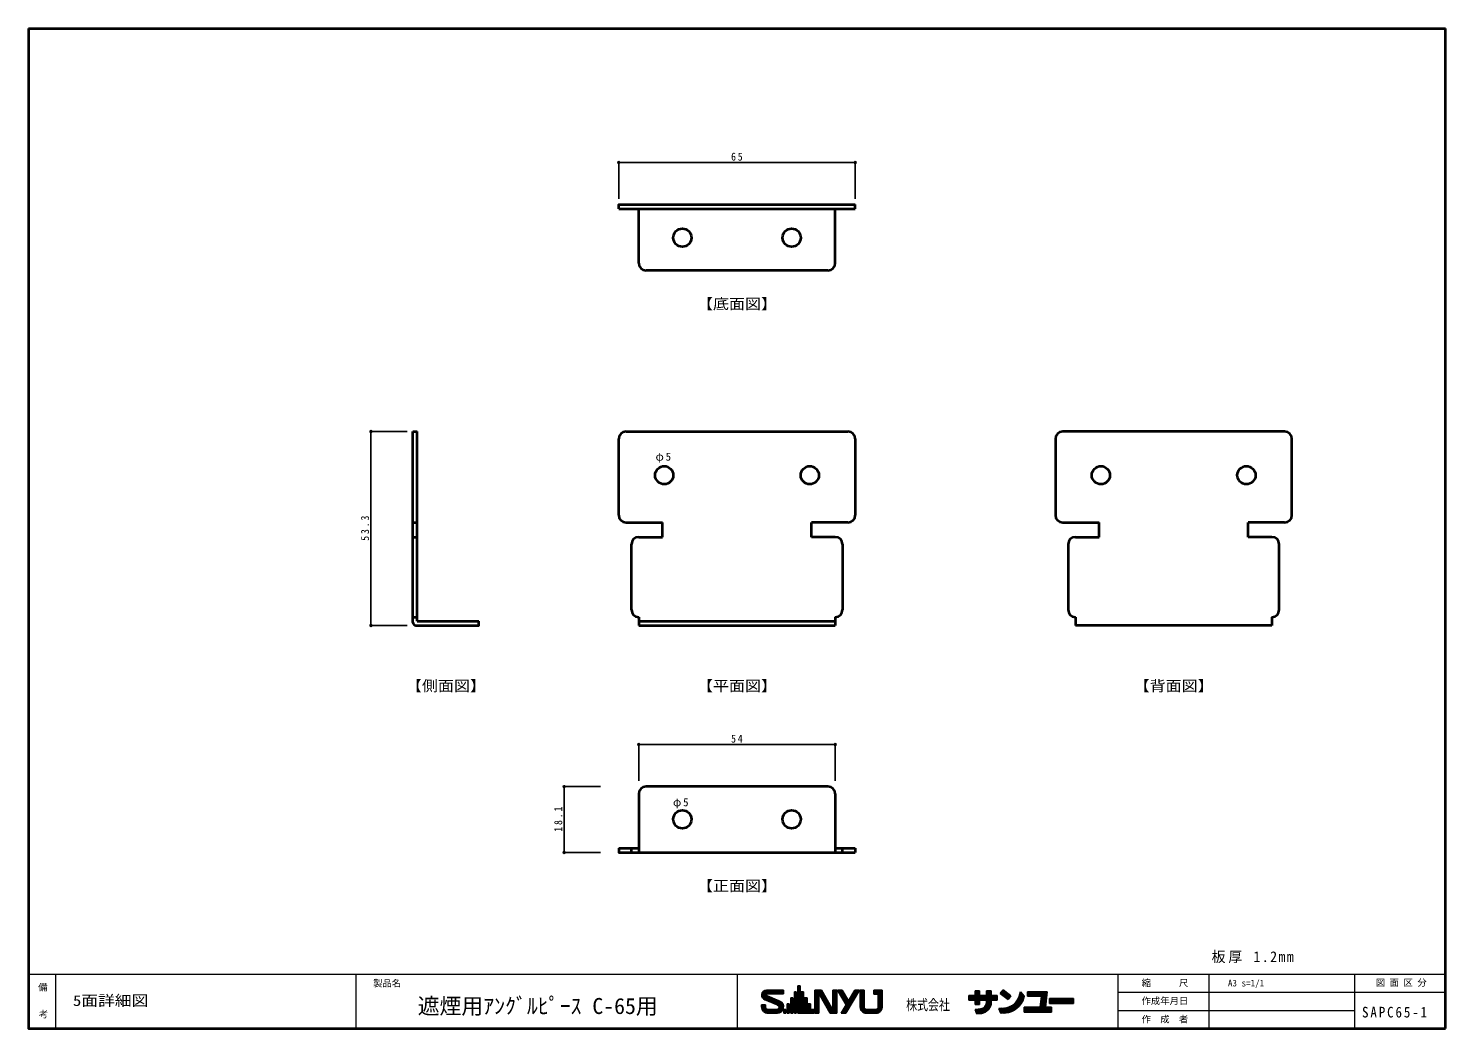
# Model space of a CAD drawing. Units: millimetres on the paper. Extents: x -606 to 595, y -152 to 420.
# Drawn here: x -200.5 to 189, y 145.5 to 420.5 of the extents above; entities that cross this region are included whole.
import ezdxf
from ezdxf.enums import TextEntityAlignment as Align

# ---------------------------------------------------------------- set-up
doc = ezdxf.new("R2010")
doc.units = ezdxf.units.MM
doc.header["$PDMODE"] = 32
doc.header["$PDSIZE"] = 0.5
for name, color, linetype, lineweight in [('0-1_遮煙ﾋﾟｰｽ', 7, 'Continuous', 40), ('0-8_寸法線', 4, 'Continuous', 25), ('F-0', 4, 'Continuous', 25)]:
    doc.layers.add(name, color=color, linetype=linetype, lineweight=lineweight)
doc.layers.add('F-2', color=7, linetype='Continuous')
doc.layers.add('F-3', color=7, linetype='Continuous')
doc.styles.add('ＭＳ ゴシック', font='')
doc.styles.get('ＭＳ ゴシック').set_extended_font_data('MS Gothic')

msp = doc.modelspace()

# ---------------------------------------------------------------- linework, layer by layer
at = {"layer": '0-1_遮煙ﾋﾟｰｽ'}
for p, q in [((-38.25, 370.85), (26.75, 370.85)), ((-32.75, 355.95), (-32.75, 370.85)), ((21.25, 355.95), (21.25, 370.85)), ((26.75, 370.85), (26.75, 372.05)), ((19.25, 353.95), (-30.75, 353.95)), ((-94.8, 309.65), (-93.6, 309.65)), ((-94.8, 257.15), (-94.8, 309.65)), ((-93.6, 257.55), (-93.6, 309.65)), ((-36.25, 309.65), (24.75, 309.65)), ((144.75, 309.65), (83.75, 309.65)), ((-38.25, 286.65), (-38.25, 307.65)), ((26.75, 307.65), (26.75, 286.65)), ((81.75, 307.65), (81.75, 286.65)), ((146.75, 286.65), (146.75, 307.65)), ((-94.8, 284.65), (-93.6, 284.65)), ((-36.25, 284.65), (-26.25, 284.65)), ((-26.25, 280.65), (-26.25, 284.65)), ((14.75, 280.65), (14.75, 284.65)), ((24.75, 284.65), (14.75, 284.65)), ((83.75, 284.65), (93.75, 284.65)), ((93.75, 280.65), (93.75, 284.65)), ((134.75, 280.65), (134.75, 284.65)), ((144.75, 284.65), (134.75, 284.65)), ((-94.8, 280.65), (-93.6, 280.65)), ((-32.75, 280.65), (-26.25, 280.65)), ((21.25, 280.65), (14.75, 280.65)), ((87.25, 280.65), (93.75, 280.65)), ((141.25, 280.65), (134.75, 280.65)), ((-34.75, 260.65), (-34.75, 278.65)), ((23.25, 278.65), (23.25, 260.65)), ((85.25, 278.65), (85.25, 260.65)), ((143.25, 260.65), (143.25, 278.65)), ((-94.8, 258.65), (-93.6, 258.65)), ((-94.8, 258.65), (-93.6, 258.65)), ((-32.75, 258.65), (-32.75, 256.35)), ((-32.75, 257.55), (21.25, 257.55)), ((21.25, 258.65), (21.25, 256.35)), ((87.25, 258.65), (87.25, 256.35)), ((141.25, 258.65), (141.25, 256.35)), ((-32.75, 256.35), (21.25, 256.35)), ((141.25, 256.35), (87.25, 256.35)), ((19.25, 212.05), (-30.75, 212.05)), ((-32.75, 210.05), (-32.75, 193.95)), ((21.25, 210.05), (21.25, 193.95)), ((-38.25, 195.15), (-32.75, 195.15)), ((-34.75, 193.95), (-34.75, 195.15)), ((21.25, 195.15), (26.75, 195.15)), ((23.25, 193.95), (23.25, 195.15)), ((26.75, 195.15), (26.75, 193.95))]:
    msp.add_line(p, q, dxfattribs=at)
for points in [[(-38.25, 370.85), (-38.25, 372.05), (26.75, 372.05)], [(-94, 256.35), (-76.7, 256.35), (-76.7, 257.55)], [(-93.6, 257.55), (-76.769, 257.55), (-76.7, 257.55)], [(-38.25, 195.15), (-38.25, 193.95), (26.75, 193.95)]]:
    msp.add_lwpolyline(points, dxfattribs=at)
for centre in [(-20.75, 362.95), (9.25, 362.95), (-25.75, 297.65), (14.25, 297.65), (94.25, 297.65), (134.25, 297.65), (-20.75, 203.05), (9.25, 203.05)]:
    msp.add_circle(centre, 2.5, dxfattribs=at)
for centre, radius, start, end in [((-30.75, 355.95), 2, 180, 270), ((19.25, 355.95), 2, 270, 0), ((-36.25, 307.65), 2, 90, 180), ((24.75, 307.65), 2, 0, 90), ((83.75, 307.65), 2, 90, 180), ((144.75, 307.65), 2, 0, 90), ((-36.25, 286.65), 2, 180, 270), ((24.75, 286.65), 2, 270, 0), ((83.75, 286.65), 2, 180, 270), ((144.75, 286.65), 2, 270, 0), ((-32.75, 278.65), 2, 90, 180), ((21.25, 278.65), 2, 0, 90), ((87.25, 278.65), 2, 90, 180), ((141.25, 278.65), 2, 0, 90), ((-94, 257.15), 0.8, 180, 270), ((-32.75, 260.65), 2, 180, 270), ((21.25, 260.65), 2, 270, 0), ((87.25, 260.65), 2, 180, 270), ((141.25, 260.65), 2, 270, 0), ((-30.75, 210.05), 2, 90, 180), ((19.25, 210.05), 2, 0, 90)]:
    msp.add_arc(centre, radius, start, end, dxfattribs=at)
at = {"layer": '0-8_寸法線'}
for p, q in [((-38.25, 383.6), (-38.25, 373.6)), ((-38.25, 383.6), (26.75, 383.6)), ((-38.25, 383.6), (26.75, 383.6)), ((26.75, 383.6), (26.75, 373.6)), ((-106.35, 309.65), (-96.35, 309.65)), ((-106.35, 309.65), (-106.35, 256.35)), ((-106.35, 256.35), (-106.35, 309.65)), ((-106.35, 256.35), (-96.35, 256.35)), ((-32.75, 223.6), (-32.75, 213.6)), ((-32.75, 223.6), (21.25, 223.6)), ((-53.25, 212.05), (-43.25, 212.05)), ((-53.25, 212.05), (-53.25, 193.95)), ((-53.25, 193.95), (-53.25, 212.05)), ((-53.25, 193.95), (-43.25, 193.95))]:
    msp.add_line(p, q, dxfattribs=at)
msp.add_lwpolyline([(-32.75, 223.6), (21.25, 223.6), (21.25, 213.6)], dxfattribs=at)
for p in [(-38.25, 383.6), (26.75, 383.6), (-106.35, 309.65), (-106.35, 256.35), (-32.75, 223.6), (21.25, 223.6), (-53.25, 212.05), (-53.25, 193.95)]:
    msp.add_point(p, dxfattribs=at)
at = {"layer": 'F-0', "color": 7, "lineweight": 40}
for p, q in [((-200.5, 420.5), (189, 420.5)), ((189, 145.5), (189, 420.5)), ((189, 150.5), (189, 150.5))]:
    msp.add_line(p, q, dxfattribs=at)
at = {"layer": 'F-0', "lineweight": 18}
for p, q in [((-200.5, 160.5), (189, 160.5)), ((-193, 160.5), (-193, 145.5)), ((-110.5, 160.5), (-110.5, 145.5)), ((-5.75, 160.5), (-5.75, 145.5)), ((99, 145.5), (99, 160.5)), ((124, 145.5), (124, 160.5)), ((164, 145.5), (164, 160.5)), ((99, 155.5), (189, 155.5)), ((99, 150.5), (164, 150.5))]:
    msp.add_line(p, q, dxfattribs=at)
at = {"layer": 'F-0'}
for p, q in [((1.807, 155.95), (7.013, 155.95)), ((2.35, 156.072), (7.013, 156.072)), ((7.013, 155.039), (7.013, 156.072)), ((10.976, 157.271), (11.576, 157.271)), ((10.976, 149.744), (10.976, 157.271)), ((11.187, 149.744), (11.187, 157.271)), ((11.398, 149.744), (11.398, 157.271)), ((11.576, 155.606), (11.576, 157.271)), ((15.672, 156.072), (17.504, 156.072)), ((15.672, 149.744), (15.672, 156.072)), ((15.883, 149.744), (15.883, 156.072)), ((16.094, 149.744), (16.094, 156.072)), ((16.305, 149.744), (16.305, 156.072)), ((16.51, 156.096), (20.078, 149.744)), ((16.516, 149.744), (16.516, 156.072)), ((16.766, 156.072), (20.32, 149.744)), ((17.008, 156.072), (20.562, 149.744)), ((17.25, 156.072), (20.718, 149.895)), ((17.504, 156.072), (20.602, 150.556)), ((20.602, 150.556), (20.602, 156.072)), ((20.602, 156.072), (21.668, 156.072)), ((20.824, 149.744), (20.824, 156.072)), ((21.035, 149.744), (21.035, 156.072)), ((21.246, 149.744), (21.246, 156.072)), ((21.457, 149.744), (21.457, 156.072)), ((21.668, 149.744), (21.668, 156.072)), ((21.901, 156.072), (23.14, 156.072)), ((21.901, 156.072), (24.278, 152.066)), ((22.146, 156.072), (24.53, 152.055)), ((22.391, 156.072), (24.653, 152.262)), ((22.637, 156.072), (24.776, 152.468)), ((22.882, 156.072), (24.898, 152.675)), ((23.14, 156.072), (24.898, 153.11)), ((23.158, 149.744), (26.914, 156.072)), ((23.403, 149.744), (27.16, 156.072)), ((23.649, 149.744), (27.405, 156.072)), ((23.894, 149.744), (27.65, 156.072)), ((24.139, 149.744), (27.896, 156.072)), ((24.898, 153.11), (26.656, 156.072)), ((26.656, 156.072), (27.896, 156.072)), ((28.129, 151.409), (28.129, 156.072)), ((28.129, 156.072), (29.195, 156.072)), ((28.34, 151.281), (28.34, 156.072)), ((28.551, 151.281), (28.551, 156.072)), ((28.762, 151.281), (28.762, 156.072)), ((28.973, 151.281), (28.973, 156.072)), ((29.195, 151.409), (29.195, 156.072)), ((31.859, 156.072), (34.124, 156.072)), ((31.859, 155.006), (31.859, 156.072)), ((32.07, 155.006), (32.07, 156.072)), ((32.281, 155.006), (32.281, 156.072)), ((32.492, 155.006), (32.492, 156.072)), ((32.703, 155.006), (32.703, 156.072)), ((32.914, 155.006), (32.914, 156.072)), ((33.125, 155.006), (33.125, 156.072)), ((33.28, 151.281), (33.28, 156.072)), ((33.491, 151.281), (33.491, 156.072)), ((33.702, 151.281), (33.702, 156.072)), ((33.913, 151.281), (33.913, 156.072)), ((34.124, 151.409), (34.124, 156.072)), ((59.661, 154.627), (59.661, 155.879)), ((59.661, 155.879), (60.913, 155.879)), ((59.872, 152.155), (59.872, 155.879)), ((60.083, 152.155), (60.083, 155.879)), ((60.294, 152.155), (60.294, 155.879)), ((60.505, 152.155), (60.505, 155.879)), ((60.715, 152.155), (60.715, 155.879)), ((60.913, 154.627), (60.913, 155.879)), ((62.858, 155.879), (64.11, 155.879)), ((62.858, 154.627), (62.858, 155.879)), ((63.069, 150.469), (63.069, 155.879)), ((63.28, 150.676), (63.28, 155.879)), ((63.491, 150.928), (63.491, 155.879)), ((63.702, 151.249), (63.702, 155.879)), ((63.913, 151.699), (63.913, 155.879)), ((64.11, 154.627), (64.11, 155.879)), ((66.61, 155.15), (67.373, 156.143)), ((67.124, 155.819), (69.266, 154.171)), ((67.253, 155.986), (69.395, 154.338)), ((67.373, 156.143), (69.516, 154.495)), ((1.018, 154.684), (2.359, 154.684)), ((1.018, 152.075), (2.05, 152.075)), ((1.018, 151.476), (1.018, 152.075)), ((1.019, 151.942), (2.051, 151.942)), ((1.029, 154.895), (2.387, 154.895)), ((1.041, 154.473), (2.572, 154.473)), ((1.074, 155.106), (7.013, 155.106)), ((1.098, 154.262), (3.08, 154.262)), ((1.156, 155.317), (7.013, 155.317)), ((1.196, 154.051), (3.589, 154.051)), ((1.285, 155.528), (7.013, 155.528)), ((1.345, 153.84), (4.097, 153.84)), ((1.48, 155.739), (7.013, 155.739)), ((1.574, 153.629), (4.606, 153.629)), ((1.851, 153.474), (5.384, 152.009)), ((1.985, 153.418), (5.114, 153.418)), ((2.05, 151.442), (2.05, 152.075)), ((2.493, 153.207), (5.623, 153.207)), ((2.525, 154.492), (5.945, 153.074)), ((2.608, 155.039), (7.013, 155.039)), ((3.002, 152.997), (6.107, 152.997)), ((3.51, 152.786), (6.412, 152.786)), ((4.019, 152.575), (6.619, 152.575)), ((4.527, 152.364), (6.767, 152.364)), ((5.036, 152.153), (6.875, 152.153)), ((5.52, 151.942), (6.949, 151.942)), ((8.079, 152.364), (8.623, 152.364)), ((8.079, 149.744), (8.079, 152.364)), ((8.29, 149.744), (8.29, 152.364)), ((8.501, 149.744), (8.501, 152.364)), ((8.623, 149.744), (8.623, 152.364)), ((9.045, 149.744), (9.045, 153.985)), ((9.045, 153.985), (9.589, 153.985)), ((9.256, 149.744), (9.256, 153.985)), ((9.466, 149.744), (9.466, 153.985)), ((9.589, 149.744), (9.589, 153.985)), ((10.01, 155.606), (10.555, 155.606)), ((10.01, 149.744), (10.01, 155.606)), ((10.221, 149.744), (10.221, 155.606)), ((10.432, 149.744), (10.432, 155.606)), ((10.555, 149.744), (10.555, 155.606)), ((11.576, 155.606), (12.542, 155.606)), ((11.609, 149.744), (11.609, 155.606)), ((11.82, 149.744), (11.82, 155.606)), ((12.031, 149.744), (12.031, 155.606)), ((12.242, 149.744), (12.242, 155.606)), ((12.453, 149.744), (12.453, 155.606)), ((12.542, 153.985), (12.542, 155.606)), ((12.542, 153.985), (13.508, 153.985)), ((12.664, 149.744), (12.664, 153.985)), ((12.875, 149.744), (12.875, 153.985)), ((13.086, 149.744), (13.086, 153.985)), ((13.297, 149.744), (13.297, 153.985)), ((13.508, 152.364), (13.508, 153.985)), ((13.508, 152.364), (14.473, 152.364)), ((13.508, 149.744), (13.508, 152.364)), ((13.719, 149.744), (13.719, 152.364)), ((13.93, 149.744), (13.93, 152.364)), ((14.14, 149.744), (14.14, 152.364)), ((14.351, 149.744), (14.351, 152.364)), ((14.473, 150.743), (14.473, 152.364)), ((16.738, 149.744), (16.738, 155.259)), ((16.738, 155.259), (19.836, 149.744)), ((22.9, 149.744), (24.278, 152.066)), ((31.859, 155.006), (33.058, 155.006)), ((33.058, 151.409), (33.058, 155.006)), ((57.98, 154.627), (59.661, 154.627)), ((57.98, 153.309), (57.98, 154.627)), ((57.98, 154.574), (65.725, 154.574)), ((57.98, 154.363), (65.725, 154.363)), ((57.98, 154.152), (65.725, 154.152)), ((57.98, 153.941), (65.725, 153.941)), ((57.98, 153.73), (65.725, 153.73)), ((57.98, 153.52), (65.725, 153.52)), ((57.98, 153.309), (59.661, 153.309)), ((59.661, 152.155), (59.661, 153.309)), ((59.661, 152.155), (60.913, 152.155)), ((60.913, 154.627), (62.858, 154.627)), ((60.913, 153.309), (62.858, 153.309)), ((60.913, 152.155), (60.913, 153.309)), ((62.752, 150.38), (62.752, 152.173)), ((62.858, 152.78), (62.858, 153.309)), ((62.858, 150.38), (62.858, 152.777)), ((64.11, 154.627), (65.725, 154.627)), ((64.11, 153.309), (65.725, 153.309)), ((64.11, 152.785), (64.11, 153.309)), ((65.725, 153.309), (65.725, 154.627)), ((66.61, 155.15), (68.752, 153.502)), ((66.738, 155.317), (68.881, 153.67)), ((66.867, 155.485), (69.009, 153.837)), ((66.995, 155.652), (69.138, 154.004)), ((67.382, 149.765), (73.052, 153.921)), ((67.783, 149.797), (72.937, 153.575)), ((68.189, 149.833), (72.786, 153.203)), ((68.643, 149.904), (72.582, 152.792)), ((68.752, 153.502), (69.516, 154.495)), ((69.182, 150.038), (72.292, 152.317)), ((70.521, 152.327), (73.152, 154.256)), ((71.145, 153.047), (73.134, 154.504)), ((71.43, 153.516), (72.996, 154.664)), ((71.612, 153.912), (72.858, 154.825)), ((71.737, 154.265), (72.72, 154.986)), ((71.767, 154.364), (72.152, 155.649)), ((71.838, 154.6), (72.583, 155.146)), ((71.938, 154.935), (72.445, 155.307)), ((72.039, 155.271), (72.307, 155.467)), ((72.152, 155.649), (73.202, 154.423)), ((73.048, 153.908), (73.202, 154.423)), ((74.088, 154.396), (74.088, 155.649)), ((74.088, 155.649), (79.458, 155.649)), ((74.088, 155.438), (79.223, 155.438)), ((74.088, 155.227), (78.988, 155.227)), ((74.088, 155.016), (78.753, 155.016)), ((74.088, 154.805), (78.518, 154.805)), ((74.088, 154.594), (78.283, 154.594)), ((74.088, 154.396), (77.929, 154.396)), ((77.607, 151.43), (77.929, 154.396)), ((77.713, 151.311), (78.059, 154.488)), ((77.925, 151.311), (78.283, 154.594)), ((78.138, 151.311), (78.518, 154.805)), ((78.35, 151.311), (78.753, 155.016)), ((78.562, 151.311), (78.988, 155.227)), ((78.774, 151.311), (79.223, 155.438)), ((78.999, 151.43), (79.458, 155.649)), ((80.153, 152.452), (80.153, 153.77)), ((80.153, 153.77), (86.745, 153.77)), ((80.153, 153.612), (86.745, 153.612)), ((80.153, 153.401), (86.745, 153.401)), ((80.153, 153.19), (86.745, 153.19)), ((80.153, 152.979), (86.745, 152.979)), ((80.153, 152.768), (86.745, 152.768)), ((80.153, 152.557), (86.745, 152.557)), ((80.153, 152.452), (86.745, 152.452)), ((86.745, 152.452), (86.745, 153.77)), ((1.019, 151.731), (2.051, 151.731)), ((1.019, 151.52), (2.051, 151.52)), ((1.026, 151.309), (2.064, 151.309)), ((1.06, 151.098), (2.146, 151.098)), ((1.121, 150.887), (2.348, 150.887)), ((1.213, 150.676), (6.818, 150.676)), ((1.343, 150.465), (6.688, 150.465)), ((1.522, 150.254), (6.51, 150.254)), ((1.776, 150.043), (6.255, 150.043)), ((2.202, 149.832), (5.829, 149.832)), ((2.717, 150.776), (5.25, 150.776)), ((2.75, 149.744), (5.425, 149.744)), ((5.54, 150.887), (6.91, 150.887)), ((5.725, 151.731), (6.994, 151.731)), ((5.733, 151.098), (6.971, 151.098)), ((5.804, 151.52), (7.012, 151.52)), ((5.806, 151.309), (7.005, 151.309)), ((7.113, 149.744), (7.113, 150.743)), ((7.113, 150.743), (7.657, 150.743)), ((7.113, 149.744), (7.657, 149.744)), ((7.289, 149.744), (7.289, 150.743)), ((7.5, 149.744), (7.5, 150.743)), ((7.657, 149.744), (7.657, 150.743)), ((8.079, 149.744), (8.623, 149.744)), ((9.045, 149.744), (9.589, 149.744)), ((10.01, 149.744), (10.555, 149.744)), ((10.976, 149.744), (15.439, 149.744)), ((14.473, 150.743), (15.439, 150.743)), ((14.562, 149.744), (14.562, 150.743)), ((14.773, 149.744), (14.773, 150.743)), ((14.984, 149.744), (14.984, 150.743)), ((15.195, 149.744), (15.195, 150.743)), ((15.406, 149.744), (15.406, 150.743)), ((15.439, 149.744), (15.439, 150.743)), ((15.672, 149.744), (16.738, 149.744)), ((19.836, 149.744), (21.668, 149.744)), ((22.9, 149.744), (24.139, 149.744)), ((28.129, 151.387), (28.151, 151.387)), ((28.134, 151.281), (29.209, 151.281)), ((28.164, 151.07), (29.299, 151.07)), ((28.222, 150.859), (29.555, 150.859)), ((28.313, 150.649), (33.94, 150.649)), ((28.442, 150.438), (33.811, 150.438)), ((28.622, 150.227), (33.631, 150.227)), ((28.882, 150.016), (33.371, 150.016)), ((29.347, 149.805), (32.905, 149.805)), ((29.794, 150.809), (32.459, 150.809)), ((29.794, 149.744), (32.459, 149.744)), ((32.698, 150.859), (34.031, 150.859)), ((32.953, 151.07), (34.089, 151.07)), ((33.044, 151.281), (34.119, 151.281)), ((59.712, 150.762), (61.236, 150.952)), ((59.712, 150.762), (60.122, 149.551)), ((59.781, 150.558), (63.563, 151.029)), ((59.85, 150.354), (63.384, 150.794)), ((59.919, 150.15), (63.16, 150.554)), ((59.988, 149.946), (62.867, 150.305)), ((60.057, 149.742), (62.447, 150.04)), ((60.122, 149.551), (61.404, 149.711)), ((61.243, 150.953), (63.626, 151.249)), ((62.061, 151.267), (63.6, 151.459)), ((62.351, 151.516), (63.574, 151.668)), ((62.54, 151.752), (63.548, 151.877)), ((66.22, 151.034), (67.805, 151.163)), ((66.22, 151.034), (66.78, 149.716)), ((66.314, 150.813), (66.665, 151.07)), ((66.399, 150.613), (67.066, 151.103)), ((66.483, 150.414), (67.468, 151.135)), ((66.568, 150.215), (67.869, 151.168)), ((66.653, 150.015), (68.3, 151.223)), ((66.738, 149.816), (68.834, 151.352)), ((66.78, 149.716), (68.096, 149.823)), ((66.98, 149.732), (69.708, 151.732)), ((69.914, 150.313), (71.809, 151.702)), ((73.199, 150.046), (73.199, 151.43)), ((73.199, 151.43), (77.607, 151.43)), ((73.199, 151.311), (80.647, 151.311)), ((73.199, 151.1), (80.647, 151.1)), ((73.199, 150.889), (80.647, 150.889)), ((73.199, 150.678), (80.647, 150.678)), ((73.199, 150.467), (80.647, 150.467)), ((73.199, 150.256), (80.647, 150.256)), ((73.199, 150.046), (80.647, 150.046)), ((78.999, 151.43), (80.647, 151.43)), ((80.647, 150.046), (80.647, 151.43))]:
    msp.add_line(p, q, dxfattribs=at)
at = {"layer": 'F-0', "color": 7, "lineweight": 40}
msp.add_lwpolyline([(-200.5, 420.5), (-200.5, 145.5), (189, 145.5)], dxfattribs=at)
at = {"layer": 'F-0'}
for centre, radius, start, end in [((2.368, 154.721), 1.35, 90.76968, 251.60579), ((2.634, 154.755), 0.284, 92.62549, 247.52919), ((5.182, 151.408), 0.632, 267.5421, 69.85329), ((5.282, 151.475), 1.731, 269.93188, 67.46921), ((61.007, 152.789), 1.851, 277.12369, 0.28418), ((61.007, 152.789), 3.103, 277.45369, 359.92859), ((67.531, 155.555), 4.4, 273.5696, 344.30289), ((67.527, 155.558), 5.762, 273.9684, 344.73839), ((2.75, 151.476), 1.732, 179.99979, 270.00009), ((2.717, 151.442), 0.666, 179.99979, 270.00009), ((29.794, 151.409), 1.665, 179.99979, 270.00009), ((29.794, 151.409), 0.6, 179.99979, 270.00009), ((32.459, 151.409), 0.6, 270.00009, 0), ((32.459, 151.409), 1.665, 270.00009, 0)]:
    msp.add_arc(centre, radius, start, end, dxfattribs=at)

# ---------------------------------------------------------------- texts
at = {"layer": '0-8_寸法線', "color": 7, "style": 'ＭＳ ゴシック', "width": 1.1}
for s, p in [('【底面図】', (-16.75, 342.4)), ('【側面図】', (-96.75, 237.4)), ('【平面図】', (-16.75, 237.4)), ('【背面図】', (103.25, 237.4)), ('【正面図】', (-16.75, 182.4))]:
    msp.add_text(s, height=2.933, dxfattribs=at).set_placement(p, align=Align.BOTTOM_LEFT)
at = {"layer": '0-8_寸法線', "color": 7, "char_height": 2.199, "attachment_point": 7, "style": 'ＭＳ ゴシック'}
for s, insert in [('\\T1.36;\\W0.9;65', (-7.375, 384.1)), ('\\T1.22;φ5', (-28.132, 301.054)), ('\\T1.36;\\W0.9;54', (-7.375, 224.1)), ('\\T1.22;φ5', (-23.335, 206.046))]:
    msp.add_mtext(s, dxfattribs=dict(at, insert=insert))
at = {"layer": '0-8_寸法線', "color": 7, "char_height": 2.199, "attachment_point": 7, "rotation": 90, "style": 'ＭＳ ゴシック'}
for s, insert in [('\\T1.38;\\W0.9;53.3', (-106.85, 279.625)), ('\\T1.38;\\W0.9;18.1', (-53.75, 199.625))]:
    msp.add_mtext(s, dxfattribs=dict(at, insert=insert))
at = {"layer": 'F-0', "color": 7, "style": 'ＭＳ ゴシック', "width": 0.75}
msp.add_text('株式会社', height=2.933, dxfattribs=at).set_placement((40.74, 149.725), align=Align.BOTTOM_LEFT)
at = {"layer": 'F-0', "color": 7, "insert": (124.699, 163.507), "char_height": 2.933, "attachment_point": 7, "style": 'ＭＳ ゴシック'}
msp.add_mtext('\\T1.21;\\W0.95;板厚\\~1.2mm', dxfattribs=at)
at = {"layer": 'F-2', "style": 'ＭＳ ゴシック'}
for s, p in [('備', (-197.789, 155.413)), ('製品名', (-105.773, 156.498)), ('縮\u3000\u3000\u3000尺', (105.443, 156.602)), ('図 面 区 分', (169.788, 156.684)), ('作成年月日', (105.443, 151.675)), ('考', (-197.61, 147.99)), ('作\u3000成\u3000者', (105.443, 146.602))]:
    msp.add_text(s, height=1.833, dxfattribs=at).set_placement(p, align=Align.BOTTOM_LEFT)
at = {"layer": 'F-3', "style": 'ＭＳ ゴシック'}
for s, height, p in [('A3 s=1/1', 1.833, (129.16, 156.549)), ('遮煙用ｱﾝｸﾞﾙﾋﾟｰｽ C-65用', 4.399, (-93.499, 148.209))]:
    msp.add_text(s, height=height, dxfattribs=at).set_placement(p, align=Align.BOTTOM_LEFT)
at = {"layer": 'F-3', "style": 'ＭＳ ゴシック', "width": 1.15}
msp.add_text('5面詳細図', height=2.933, dxfattribs=at).set_placement((-188.236, 150.868), align=Align.BOTTOM_LEFT)
at = {"layer": 'F-3', "insert": (166.011, 148.524), "char_height": 2.933, "attachment_point": 7, "style": 'ＭＳ ゴシック'}
msp.add_mtext('\\T1.28;\\W0.9;SAPC65-1', dxfattribs=at)

doc.saveas('drawing.dxf')
